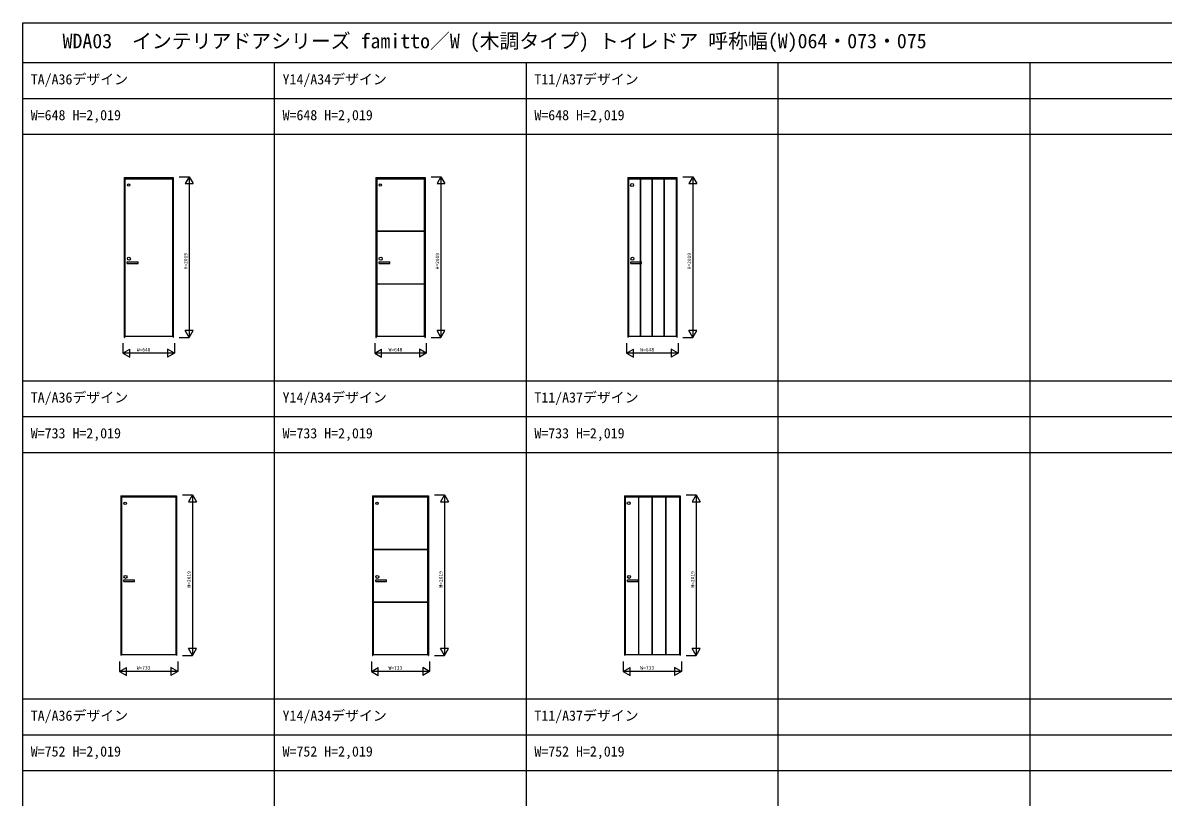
# Model space of a CAD drawing. Units: millimetres, scale not verified. Extents: x -14341 to 14340, y -9999 to 10001.
# Drawn here: x -14341 to 0, y 266 to 10001 of the extents above; entities that cross this region are included whole.
import ezdxf
from ezdxf.enums import TextEntityAlignment as Align

# ---------------------------------------------------------------- set-up
doc = ezdxf.new("R2010")
doc.units = ezdxf.units.MM
doc.header["$LTSCALE"] = 50
for name, color, linetype in [('0-0_0', 7, 'Continuous'), ('0-1_YKK_A1', 4, 'Continuous'), ('0-4_YKK_F1', 7, 'Continuous'), ('0-5_YKK_N1', 2, 'Continuous')]:
    doc.layers.add(name, color=color, linetype=linetype)
doc.styles.add('ＭＳ ゴシック', font='')
doc.styles.get('ＭＳ ゴシック').set_extended_font_data('MS Gothic')

msp = doc.modelspace()

# ---------------------------------------------------------------- linework, layer by layer
at = {"layer": '0-1_YKK_A1'}
for p, q in [((-13066.35, 8055.05), (-13066.35, 6046.55)), ((-13066.35, 8055.05), (-12448.35, 8055.05)), ((-13063.85, 8055.05), (-13063.85, 6046.55)), ((-13063.85, 8052.55), (-12450.85, 8052.55)), ((-13056.85, 8040.55), (-13056.85, 6060.55)), ((-13056.85, 8040.55), (-12458.85, 8040.55)), ((-12458.85, 8040.55), (-12458.85, 6060.55)), ((-12450.85, 8055.05), (-12450.85, 6046.55)), ((-12448.35, 8055.05), (-12448.35, 6046.55)), ((-9899.85, 8055.05), (-9899.85, 6046.55)), ((-9899.85, 8055.05), (-9281.85, 8055.05)), ((-9897.35, 8055.05), (-9897.35, 6046.55)), ((-9897.35, 8052.55), (-9284.35, 8052.55)), ((-9890.35, 8040.55), (-9890.35, 6060.55)), ((-9890.35, 8040.55), (-9292.35, 8040.55)), ((-9292.35, 8040.55), (-9292.35, 6060.55)), ((-9284.35, 8055.05), (-9284.35, 6046.55)), ((-9281.85, 8055.05), (-9281.85, 6046.55)), ((-6733.35, 8055.05), (-6733.35, 6046.55)), ((-6733.35, 8055.05), (-6115.35, 8055.05)), ((-6730.85, 8055.05), (-6730.85, 6046.55)), ((-6730.85, 8052.55), (-6117.85, 8052.55)), ((-6723.85, 8040.55), (-6723.85, 6060.55)), ((-6723.85, 8040.55), (-6125.85, 8040.55)), ((-6577.85, 8040.55), (-6577.85, 6060.55)), ((-6574.85, 8040.55), (-6574.85, 6060.55)), ((-6426.35, 6060.55), (-6426.35, 8040.55)), ((-6423.35, 6060.55), (-6423.35, 8040.55)), ((-6274.85, 6060.55), (-6274.85, 8040.55)), ((-6271.85, 6060.55), (-6271.85, 8040.55)), ((-6125.85, 8040.55), (-6125.85, 6060.55)), ((-6117.85, 8055.05), (-6117.85, 6046.55)), ((-6115.35, 8055.05), (-6115.35, 6046.55)), ((-9890.35, 7383.55), (-9292.35, 7383.55)), ((-9890.35, 7380.55), (-9292.35, 7380.55)), ((-13026.85, 6996.55), (-12891.85, 6996.55)), ((-13026.85, 6976.55), (-13026.85, 6996.55)), ((-13026.85, 6976.55), (-12891.85, 6976.55)), ((-12891.85, 6976.55), (-12891.85, 6996.55)), ((-9860.35, 6996.55), (-9725.35, 6996.55)), ((-9860.35, 6976.55), (-9860.35, 6996.55)), ((-9860.35, 6976.55), (-9725.35, 6976.55)), ((-9725.35, 6976.55), (-9725.35, 6996.55)), ((-6693.85, 6996.55), (-6558.85, 6996.55)), ((-6693.85, 6976.55), (-6693.85, 6996.55)), ((-6693.85, 6976.55), (-6558.85, 6976.55)), ((-6558.85, 6976.55), (-6558.85, 6996.55)), ((-9890.35, 6720.55), (-9292.35, 6720.55)), ((-9890.35, 6717.55), (-9292.35, 6717.55)), ((-13066.35, 6046.55), (-13063.85, 6046.55)), ((-13056.85, 6060.55), (-12458.85, 6060.55)), ((-12450.85, 6046.55), (-12448.35, 6046.55)), ((-9899.85, 6046.55), (-9897.35, 6046.55)), ((-9890.35, 6060.55), (-9292.35, 6060.55)), ((-9284.35, 6046.55), (-9281.85, 6046.55)), ((-6733.35, 6046.55), (-6730.85, 6046.55)), ((-6723.85, 6060.55), (-6125.85, 6060.55)), ((-6117.85, 6046.55), (-6115.35, 6046.55)), ((-13108.85, 4055.05), (-13108.85, 2046.55)), ((-13108.85, 4055.05), (-12405.85, 4055.05)), ((-13106.35, 4055.05), (-13106.35, 2046.55)), ((-13106.35, 4052.55), (-12408.35, 4052.55)), ((-13099.35, 4040.55), (-13099.35, 2060.55)), ((-13099.35, 4040.55), (-12416.35, 4040.55)), ((-12416.35, 4040.55), (-12416.35, 2060.55)), ((-12408.35, 4055.05), (-12408.35, 2046.55)), ((-12405.85, 4055.05), (-12405.85, 2046.55)), ((-9942.35, 4055.05), (-9942.35, 2046.55)), ((-9942.35, 4055.05), (-9239.35, 4055.05)), ((-9939.85, 4055.05), (-9939.85, 2046.55)), ((-9939.85, 4052.55), (-9241.85, 4052.55)), ((-9932.85, 4040.55), (-9932.85, 2060.55)), ((-9932.85, 4040.55), (-9249.85, 4040.55)), ((-9249.85, 4040.55), (-9249.85, 2060.55)), ((-9241.85, 4055.05), (-9241.85, 2046.55)), ((-9239.35, 4055.05), (-9239.35, 2046.55)), ((-6775.85, 4055.05), (-6775.85, 2046.55)), ((-6775.85, 4055.05), (-6072.85, 4055.05)), ((-6773.35, 4055.05), (-6773.35, 2046.55)), ((-6773.35, 4052.55), (-6075.35, 4052.55)), ((-6766.35, 4040.55), (-6766.35, 2060.55)), ((-6766.35, 4040.55), (-6083.35, 4040.55)), ((-6599.1, 4040.55), (-6599.1, 2060.55)), ((-6596.1, 4040.55), (-6596.1, 2060.55)), ((-6426.35, 2060.55), (-6426.35, 4040.55)), ((-6423.35, 2060.55), (-6423.35, 4040.55)), ((-6253.6, 2060.55), (-6253.6, 4040.55)), ((-6250.6, 2060.55), (-6250.6, 4040.55)), ((-6083.35, 4040.55), (-6083.35, 2060.55)), ((-6075.35, 4055.05), (-6075.35, 2046.55)), ((-6072.85, 4055.05), (-6072.85, 2046.55)), ((-9932.85, 3383.55), (-9249.85, 3383.55)), ((-9932.85, 3380.55), (-9249.85, 3380.55)), ((-13069.35, 2996.55), (-12934.35, 2996.55)), ((-13069.35, 2976.55), (-13069.35, 2996.55)), ((-13069.35, 2976.55), (-12934.35, 2976.55)), ((-12934.35, 2976.55), (-12934.35, 2996.55)), ((-9902.85, 2996.55), (-9767.85, 2996.55)), ((-9902.85, 2976.55), (-9902.85, 2996.55)), ((-9902.85, 2976.55), (-9767.85, 2976.55)), ((-9767.85, 2976.55), (-9767.85, 2996.55)), ((-6736.35, 2996.55), (-6601.35, 2996.55)), ((-6736.35, 2976.55), (-6736.35, 2996.55)), ((-6736.35, 2976.55), (-6601.35, 2976.55)), ((-6601.35, 2976.55), (-6601.35, 2996.55)), ((-9932.85, 2720.55), (-9249.85, 2720.55)), ((-9932.85, 2717.55), (-9249.85, 2717.55)), ((-13108.85, 2046.55), (-13106.35, 2046.55)), ((-13099.35, 2060.55), (-12416.35, 2060.55)), ((-12408.35, 2046.55), (-12405.85, 2046.55)), ((-9942.35, 2046.55), (-9939.85, 2046.55)), ((-9932.85, 2060.55), (-9249.85, 2060.55)), ((-9241.85, 2046.55), (-9239.35, 2046.55)), ((-6775.85, 2046.55), (-6773.35, 2046.55)), ((-6766.35, 2060.55), (-6083.35, 2060.55)), ((-6075.35, 2046.55), (-6072.85, 2046.55))]:
    msp.add_line(p, q, dxfattribs=at)
for centre, radius in [((-13010.85, 7961.55), 15), ((-9845.35, 7961.55), 15), ((-6678.85, 7961.55), 18.5), ((-13006.85, 7035.55), 19), ((-9840.35, 7035.55), 19), ((-6673.85, 7035.55), 19), ((-13053.35, 3961.55), 15), ((-9887.85, 3961.55), 15), ((-6721.35, 3961.55), 18.5), ((-13049.35, 3035.55), 19), ((-9882.85, 3035.55), 19), ((-6716.35, 3035.55), 19)]:
    msp.add_circle(centre, radius, dxfattribs=at)
at = {"layer": '0-4_YKK_F1'}
for p, q in [((-14340.6, 10000.8), (14340.42, 10000.8)), ((-14340.6, -9999.2), (-14340.6, 10000.8)), ((-14340.6, 9500.8), (14159.4, 9500.8)), ((-11174.1, -6499.2), (-11174.1, 9500.8)), ((-8007.6, -6499.2), (-8007.6, 9500.8)), ((-4841.1, -6499.2), (-4841.1, 9500.8)), ((-1674.6, -6499.2), (-1674.6, 9500.8)), ((-14340.6, 9050.8), (14159.4, 9050.8)), ((-14340.6, 8600.8), (14159.4, 8600.8)), ((-14340.6, 5500.8), (14159.4, 5500.8)), ((-14340.6, 5050.8), (14159.4, 5050.8)), ((-14340.6, 4600.8), (14159.4, 4600.8)), ((-14340.6, 1500.8), (14159.4, 1500.8)), ((-14340.6, 1050.8), (14159.4, 1050.8)), ((-14340.6, 600.8), (14159.4, 600.8))]:
    msp.add_line(p, q, dxfattribs=at)
at = {"layer": '0-5_YKK_N1'}
for p, q in [((-12373.35, 8065.55), (-12248.35, 8065.55)), ((-12248.35, 8065.55), (-12298.35, 7978.95)), ((-12248.35, 8065.55), (-12248.35, 6046.55)), ((-12248.35, 8065.55), (-12198.35, 7978.95)), ((-9206.85, 8065.55), (-9081.85, 8065.55)), ((-9081.85, 8065.55), (-9131.85, 7978.95)), ((-9081.85, 8065.55), (-9081.85, 6046.55)), ((-9081.85, 8065.55), (-9031.85, 7978.95)), ((-6040.35, 8065.55), (-5915.35, 8065.55)), ((-5915.35, 8065.55), (-5965.35, 7978.95)), ((-5915.35, 8065.55), (-5915.35, 6046.55)), ((-5915.35, 8065.55), (-5865.35, 7978.95)), ((-12298.35, 7978.95), (-12198.35, 7978.95)), ((-9131.85, 7978.95), (-9031.85, 7978.95)), ((-5965.35, 7978.95), (-5865.35, 7978.95)), ((-12373.35, 6046.55), (-12248.35, 6046.55)), ((-12248.35, 6046.55), (-12298.35, 6133.15)), ((-12198.35, 6133.15), (-12298.35, 6133.15)), ((-12248.35, 6046.55), (-12198.35, 6133.15)), ((-9206.85, 6046.55), (-9081.85, 6046.55)), ((-9081.85, 6046.55), (-9131.85, 6133.15)), ((-9031.85, 6133.15), (-9131.85, 6133.15)), ((-9081.85, 6046.55), (-9031.85, 6133.15)), ((-6040.35, 6046.55), (-5915.35, 6046.55)), ((-5915.35, 6046.55), (-5965.35, 6133.15)), ((-5865.35, 6133.15), (-5965.35, 6133.15)), ((-5915.35, 6046.55), (-5865.35, 6133.15)), ((-13081.35, 5971.55), (-13081.35, 5846.55)), ((-13081.35, 5846.55), (-12994.75, 5896.55)), ((-12994.75, 5796.55), (-12994.75, 5896.55)), ((-12433.35, 5846.55), (-12519.95, 5896.55)), ((-12519.95, 5896.55), (-12519.95, 5796.55)), ((-12433.35, 5971.55), (-12433.35, 5846.55)), ((-9914.85, 5971.55), (-9914.85, 5846.55)), ((-9914.85, 5846.55), (-9828.25, 5896.55)), ((-9828.25, 5796.55), (-9828.25, 5896.55)), ((-9266.85, 5846.55), (-9353.45, 5896.55)), ((-9353.45, 5896.55), (-9353.45, 5796.55)), ((-9266.85, 5971.55), (-9266.85, 5846.55)), ((-6748.35, 5971.55), (-6748.35, 5846.55)), ((-6748.35, 5846.55), (-6661.75, 5896.55)), ((-6661.75, 5796.55), (-6661.75, 5896.55)), ((-6100.35, 5846.55), (-6186.95, 5896.55)), ((-6186.95, 5896.55), (-6186.95, 5796.55)), ((-6100.35, 5971.55), (-6100.35, 5846.55)), ((-12433.35, 5846.55), (-13081.35, 5846.55)), ((-13081.35, 5846.55), (-12994.75, 5796.55)), ((-12433.35, 5846.55), (-12519.95, 5796.55)), ((-9266.85, 5846.55), (-9914.85, 5846.55)), ((-9914.85, 5846.55), (-9828.25, 5796.55)), ((-9266.85, 5846.55), (-9353.45, 5796.55)), ((-6100.35, 5846.55), (-6748.35, 5846.55)), ((-6748.35, 5846.55), (-6661.75, 5796.55)), ((-6100.35, 5846.55), (-6186.95, 5796.55)), ((-12330.85, 4065.55), (-12205.85, 4065.55)), ((-12205.85, 4065.55), (-12255.85, 3978.95)), ((-12205.85, 4065.55), (-12205.85, 2046.55)), ((-12205.85, 4065.55), (-12155.85, 3978.95)), ((-9164.35, 4065.55), (-9039.35, 4065.55)), ((-9039.35, 4065.55), (-9089.35, 3978.95)), ((-9039.35, 4065.55), (-9039.35, 2046.55)), ((-9039.35, 4065.55), (-8989.35, 3978.95)), ((-5997.85, 4065.55), (-5872.85, 4065.55)), ((-5872.85, 4065.55), (-5922.85, 3978.95)), ((-5872.85, 4065.55), (-5872.85, 2046.55)), ((-5872.85, 4065.55), (-5822.85, 3978.95)), ((-12255.85, 3978.95), (-12155.85, 3978.95)), ((-9089.35, 3978.95), (-8989.35, 3978.95)), ((-5922.85, 3978.95), (-5822.85, 3978.95)), ((-12330.85, 2046.55), (-12205.85, 2046.55)), ((-12205.85, 2046.55), (-12255.85, 2133.15)), ((-12155.85, 2133.15), (-12255.85, 2133.15)), ((-12205.85, 2046.55), (-12155.85, 2133.15)), ((-9164.35, 2046.55), (-9039.35, 2046.55)), ((-9039.35, 2046.55), (-9089.35, 2133.15)), ((-8989.35, 2133.15), (-9089.35, 2133.15)), ((-9039.35, 2046.55), (-8989.35, 2133.15)), ((-5997.85, 2046.55), (-5872.85, 2046.55)), ((-5872.85, 2046.55), (-5922.85, 2133.15)), ((-5822.85, 2133.15), (-5922.85, 2133.15)), ((-5872.85, 2046.55), (-5822.85, 2133.15)), ((-13123.85, 1971.55), (-13123.85, 1846.55)), ((-13123.85, 1846.55), (-13037.25, 1896.55)), ((-13037.25, 1796.55), (-13037.25, 1896.55)), ((-12390.85, 1846.55), (-12477.45, 1896.55)), ((-12477.45, 1896.55), (-12477.45, 1796.55)), ((-12390.85, 1971.55), (-12390.85, 1846.55)), ((-9957.35, 1971.55), (-9957.35, 1846.55)), ((-9957.35, 1846.55), (-9870.75, 1896.55)), ((-9870.75, 1796.55), (-9870.75, 1896.55)), ((-9224.35, 1846.55), (-9310.95, 1896.55)), ((-9310.95, 1896.55), (-9310.95, 1796.55)), ((-9224.35, 1971.55), (-9224.35, 1846.55)), ((-6790.85, 1971.55), (-6790.85, 1846.55)), ((-6790.85, 1846.55), (-6704.25, 1896.55)), ((-6704.25, 1796.55), (-6704.25, 1896.55)), ((-6057.85, 1846.55), (-6144.45, 1896.55)), ((-6144.45, 1896.55), (-6144.45, 1796.55)), ((-6057.85, 1971.55), (-6057.85, 1846.55)), ((-12390.85, 1846.55), (-13123.85, 1846.55)), ((-13123.85, 1846.55), (-13037.25, 1796.55)), ((-12390.85, 1846.55), (-12477.45, 1796.55)), ((-9224.35, 1846.55), (-9957.35, 1846.55)), ((-9957.35, 1846.55), (-9870.75, 1796.55)), ((-9224.35, 1846.55), (-9310.95, 1796.55)), ((-6057.85, 1846.55), (-6790.85, 1846.55)), ((-6790.85, 1846.55), (-6704.25, 1796.55)), ((-6057.85, 1846.55), (-6144.45, 1796.55))]:
    msp.add_line(p, q, dxfattribs=at)

# ---------------------------------------------------------------- texts
at = {"layer": '0-0_0', "style": 'ＭＳ ゴシック'}
for s, height, p in [('WDA03  インテリアドアシリーズ famitto／W (木調タイプ) トイレドア 呼称幅(W)064・073・075', 183.3, (-13840.6, 9625.8)), ('TA/A36デザイン', 128.3, (-14240.6, 9188.3)), ('Y14/A34デザイン', 128.3, (-11074.1, 9188.3)), ('T11/A37デザイン', 128.3, (-7907.6, 9188.3)), ('W=648 H=2,019', 128.3, (-14240.6, 8738.3)), ('W=648 H=2,019', 128.3, (-11074.1, 8738.3)), ('W=648 H=2,019', 128.3, (-7907.6, 8738.3)), ('TA/A36デザイン', 128.3, (-14240.6, 5188.3)), ('Y14/A34デザイン', 128.3, (-11074.1, 5188.3)), ('T11/A37デザイン', 128.3, (-7907.6, 5188.3)), ('W=733 H=2,019', 128.3, (-14240.6, 4738.3)), ('W=733 H=2,019', 128.3, (-11074.1, 4738.3)), ('W=733 H=2,019', 128.3, (-7907.6, 4738.3)), ('TA/A36デザイン', 128.3, (-14240.6, 1188.3)), ('Y14/A34デザイン', 128.3, (-11074.1, 1188.3)), ('T11/A37デザイン', 128.3, (-7907.6, 1188.3)), ('W=752 H=2,019', 128.3, (-14240.6, 738.3)), ('W=752 H=2,019', 128.3, (-11074.1, 738.3)), ('W=752 H=2,019', 128.3, (-7907.6, 738.3))]:
    msp.add_text(s, height=height, dxfattribs=at).set_placement(p, align=Align.BOTTOM_LEFT)
at = {"layer": '0-5_YKK_N1', "style": 'ＭＳ ゴシック'}
for p in [(-12258.35, 6901.05), (-9091.85, 6901.05), (-5925.35, 6901.05), (-12215.85, 2901.05), (-9049.35, 2901.05), (-5882.85, 2901.05)]:
    msp.add_text('H=2019', height=43.99, rotation=90, dxfattribs=at).set_placement(p, align=Align.BOTTOM_LEFT)
for s, p in [('W=648', (-12907.35, 5856.55)), ('W=648', (-9740.85, 5856.55)), ('W=648', (-6574.35, 5856.55)), ('W=733', (-12907.35, 1856.55)), ('W=733', (-9740.85, 1856.55)), ('W=733', (-6574.35, 1856.55))]:
    msp.add_text(s, height=43.99, dxfattribs=at).set_placement(p, align=Align.BOTTOM_LEFT)

doc.saveas('drawing.dxf')
